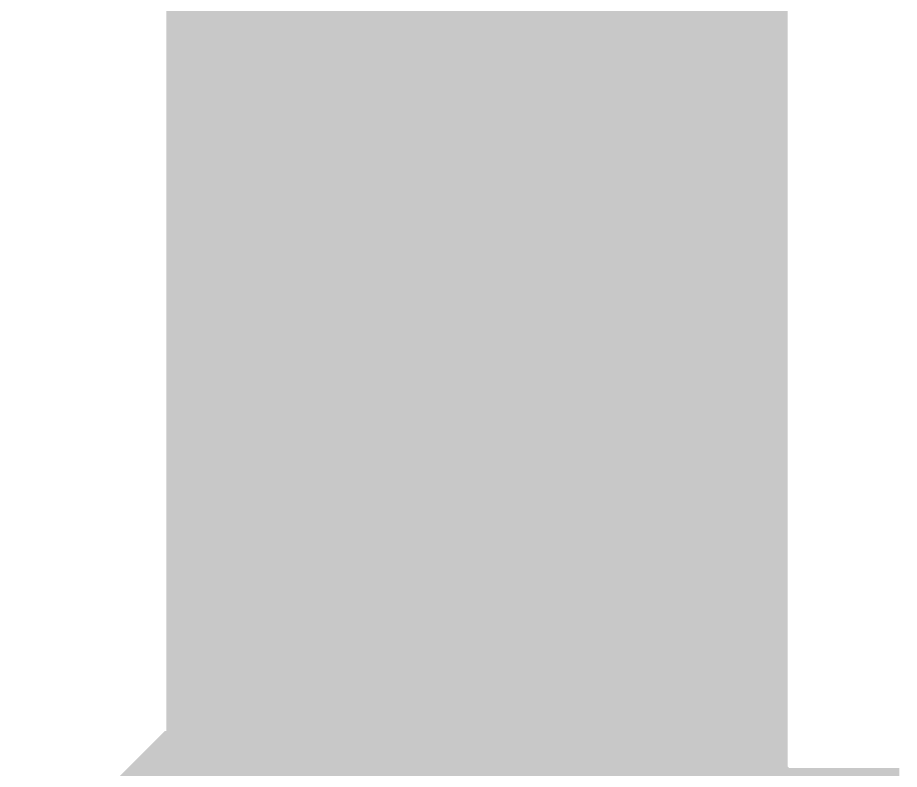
# Model space of a CAD drawing. Header units: inches. Extents: x 0 to 841, y 0 to 594.
# Drawn here: x 789.467 to 790.53, y 500.808 to 501.715 of the extents above; entities that cross this region are included whole.
import ezdxf

# ---------------------------------------------------------------- set-up
doc = ezdxf.new("R2010")
doc.units = ezdxf.units.IN
doc.layers.add('Sheet', color=255, linetype='Continuous')

msp = doc.modelspace()

# ---------------------------------------------------------------- linework, layer by layer
at = {"layer": 'Sheet'}
for points in [[(790.0208, 505.466, 0.7493, 0.7493, 0), (790.0208, 499.9859, 0.7493, 0.7493, 0)], [(790.0208, 504.9719, 0.2997, 0.2997, 0), (790.0208, 499.9859, 0.2997, 0.2997, 0)], [(789.6165, 500.6148, 0.2997, 0.2997, 0), (789.6615, 500.6597, 0.2997, 0.2997, 0), (789.6615, 500.6597, 0.2997, 0.2997, 0), (789.7064, 500.7046, 0.2997, 0.2997, 0), (789.7513, 500.7046, 0.2997, 0.2997, 0), (789.7962, 500.7046, 0.2997, 0.2997, 0), (789.8411, 500.7046, 0.2997, 0.2997, 0), (789.8411, 500.7495, 0.2997, 0.2997, 0), (789.886, 500.7495, 0.2997, 0.2997, 0), (789.9309, 500.7495, 0.2997, 0.2997, 0), (789.9759, 500.7495, 0.2997, 0.2997, 0), (790.0208, 500.7495, 0.2997, 0.2997, 0)], [(789.6165, 500.6148, 0.2997, 0.2997, 0), (789.6615, 500.6597, 0.2997, 0.2997, 0), (789.6615, 500.6597, 0.2997, 0.2997, 0), (789.7064, 500.7046, 0.2997, 0.2997, 0), (789.7513, 500.7046, 0.2997, 0.2997, 0), (789.7962, 500.7046, 0.2997, 0.2997, 0), (789.8411, 500.7046, 0.2997, 0.2997, 0), (789.8411, 500.7495, 0.2997, 0.2997, 0), (789.886, 500.7495, 0.2997, 0.2997, 0), (789.9309, 500.7495, 0.2997, 0.2997, 0), (789.9759, 500.7495, 0.2997, 0.2997, 0), (790.0208, 500.7495, 0.2997, 0.2997, 0)], [(789.6165, 500.6148, 0.2997, 0.2997, 0), (789.6615, 500.6597, 0.2997, 0.2997, 0), (789.6615, 500.6597, 0.2997, 0.2997, 0), (789.7064, 500.7046, 0.2997, 0.2997, 0), (789.7513, 500.7046, 0.2997, 0.2997, 0), (789.7962, 500.7046, 0.2997, 0.2997, 0), (789.8411, 500.7046, 0.2997, 0.2997, 0), (789.8411, 500.7495, 0.2997, 0.2997, 0), (789.886, 500.7495, 0.2997, 0.2997, 0), (789.9309, 500.7495, 0.2997, 0.2997, 0), (789.9759, 500.7495, 0.2997, 0.2997, 0), (790.0208, 500.7495, 0.2997, 0.2997, 0)], [(789.6165, 500.6148, 0.2997, 0.2997, 0), (789.6615, 500.6597, 0.2997, 0.2997, 0), (789.6615, 500.6597, 0.2997, 0.2997, 0), (789.7064, 500.7046, 0.2997, 0.2997, 0), (789.7513, 500.7046, 0.2997, 0.2997, 0), (789.7962, 500.7046, 0.2997, 0.2997, 0), (789.8411, 500.7046, 0.2997, 0.2997, 0), (789.8411, 500.7495, 0.2997, 0.2997, 0), (789.886, 500.7495, 0.2997, 0.2997, 0), (789.9309, 500.7495, 0.2997, 0.2997, 0), (789.9759, 500.7495, 0.2997, 0.2997, 0), (790.0208, 500.7495, 0.2997, 0.2997, 0)], [(789.6165, 500.6148, 0.2997, 0.2997, 0), (789.6615, 500.6597, 0.2997, 0.2997, 0), (789.6615, 500.6597, 0.2997, 0.2997, 0), (789.7064, 500.7046, 0.2997, 0.2997, 0), (789.7513, 500.7046, 0.2997, 0.2997, 0), (789.7962, 500.7046, 0.2997, 0.2997, 0), (789.8411, 500.7046, 0.2997, 0.2997, 0), (789.8411, 500.7495, 0.2997, 0.2997, 0), (789.886, 500.7495, 0.2997, 0.2997, 0), (789.9309, 500.7495, 0.2997, 0.2997, 0), (789.9759, 500.7495, 0.2997, 0.2997, 0), (790.0208, 500.7495, 0.2997, 0.2997, 0)], [(789.6165, 500.6148, 0.2997, 0.2997, 0), (789.6615, 500.6597, 0.2997, 0.2997, 0), (789.6615, 500.6597, 0.2997, 0.2997, 0), (789.7064, 500.7046, 0.2997, 0.2997, 0), (789.7513, 500.7046, 0.2997, 0.2997, 0), (789.7962, 500.7046, 0.2997, 0.2997, 0), (789.8411, 500.7046, 0.2997, 0.2997, 0), (789.8411, 500.7495, 0.2997, 0.2997, 0), (789.886, 500.7495, 0.2997, 0.2997, 0), (789.9309, 500.7495, 0.2997, 0.2997, 0), (789.9759, 500.7495, 0.2997, 0.2997, 0), (790.0208, 500.7495, 0.2997, 0.2997, 0)], [(790.0208, 500.7495, 0.2997, 0.2997, 0), (790.0208, 500.7495, 0.2997, 0.2997, 0)], [(790.0208, 500.7495, 0.2997, 0.2997, 0), (790.0657, 500.7495, 0.2997, 0.2997, 0), (790.1106, 500.7495, 0.2997, 0.2997, 0), (790.1106, 500.7495, 0.2997, 0.2997, 0), (790.1555, 500.7495, 0.2997, 0.2997, 0), (790.2004, 500.7046, 0.2997, 0.2997, 0), (790.2454, 500.7046, 0.2997, 0.2997, 0), (790.2903, 500.7046, 0.2997, 0.2997, 0), (790.2903, 500.7046, 0.2997, 0.2997, 0), (790.3352, 500.6597, 0.2997, 0.2997, 0), (790.3801, 500.6597, 0.2997, 0.2997, 0), (790.3801, 500.6148, 0.2997, 0.2997, 0)], [(790.0208, 500.7495, 0.2997, 0.2997, 0), (790.0208, 500.7495, 0.2997, 0.2997, 0)], [(790.0208, 500.7495, 0.2997, 0.2997, 0), (790.0657, 500.7495, 0.2997, 0.2997, 0), (790.1106, 500.7495, 0.2997, 0.2997, 0), (790.1106, 500.7495, 0.2997, 0.2997, 0), (790.1555, 500.7495, 0.2997, 0.2997, 0), (790.2004, 500.7046, 0.2997, 0.2997, 0), (790.2454, 500.7046, 0.2997, 0.2997, 0), (790.2903, 500.7046, 0.2997, 0.2997, 0), (790.2903, 500.7046, 0.2997, 0.2997, 0), (790.3352, 500.6597, 0.2997, 0.2997, 0), (790.3801, 500.6597, 0.2997, 0.2997, 0), (790.3801, 500.6148, 0.2997, 0.2997, 0)], [(790.0208, 500.7495, 0.2997, 0.2997, 0), (790.0208, 500.7495, 0.2997, 0.2997, 0)], [(790.0208, 500.7495, 0.2997, 0.2997, 0), (790.0657, 500.7495, 0.2997, 0.2997, 0), (790.1106, 500.7495, 0.2997, 0.2997, 0), (790.1106, 500.7495, 0.2997, 0.2997, 0), (790.1555, 500.7495, 0.2997, 0.2997, 0), (790.2004, 500.7046, 0.2997, 0.2997, 0), (790.2454, 500.7046, 0.2997, 0.2997, 0), (790.2903, 500.7046, 0.2997, 0.2997, 0), (790.2903, 500.7046, 0.2997, 0.2997, 0), (790.3352, 500.6597, 0.2997, 0.2997, 0), (790.3801, 500.6597, 0.2997, 0.2997, 0), (790.3801, 500.6148, 0.2997, 0.2997, 0)], [(790.0208, 500.7495, 0.2997, 0.2997, 0), (790.0208, 500.7495, 0.2997, 0.2997, 0)], [(790.0208, 500.7495, 0.2997, 0.2997, 0), (790.0657, 500.7495, 0.2997, 0.2997, 0), (790.1106, 500.7495, 0.2997, 0.2997, 0), (790.1106, 500.7495, 0.2997, 0.2997, 0), (790.1555, 500.7495, 0.2997, 0.2997, 0), (790.2004, 500.7046, 0.2997, 0.2997, 0), (790.2454, 500.7046, 0.2997, 0.2997, 0), (790.2903, 500.7046, 0.2997, 0.2997, 0), (790.2903, 500.7046, 0.2997, 0.2997, 0), (790.3352, 500.6597, 0.2997, 0.2997, 0), (790.3801, 500.6597, 0.2997, 0.2997, 0), (790.3801, 500.6148, 0.2997, 0.2997, 0)], [(790.0208, 500.7495, 0.2997, 0.2997, 0), (790.0208, 500.7495, 0.2997, 0.2997, 0)], [(790.0208, 500.7495, 0.2997, 0.2997, 0), (790.0657, 500.7495, 0.2997, 0.2997, 0), (790.1106, 500.7495, 0.2997, 0.2997, 0), (790.1106, 500.7495, 0.2997, 0.2997, 0), (790.1555, 500.7495, 0.2997, 0.2997, 0), (790.2004, 500.7046, 0.2997, 0.2997, 0), (790.2454, 500.7046, 0.2997, 0.2997, 0), (790.2903, 500.7046, 0.2997, 0.2997, 0), (790.2903, 500.7046, 0.2997, 0.2997, 0), (790.3352, 500.6597, 0.2997, 0.2997, 0), (790.3801, 500.6597, 0.2997, 0.2997, 0), (790.3801, 500.6148, 0.2997, 0.2997, 0)], [(790.0208, 500.7495, 0.2997, 0.2997, 0), (790.0208, 500.7495, 0.2997, 0.2997, 0)], [(790.0208, 500.7495, 0.2997, 0.2997, 0), (790.0657, 500.7495, 0.2997, 0.2997, 0), (790.1106, 500.7495, 0.2997, 0.2997, 0), (790.1106, 500.7495, 0.2997, 0.2997, 0), (790.1555, 500.7495, 0.2997, 0.2997, 0), (790.2004, 500.7046, 0.2997, 0.2997, 0), (790.2454, 500.7046, 0.2997, 0.2997, 0), (790.2903, 500.7046, 0.2997, 0.2997, 0), (790.2903, 500.7046, 0.2997, 0.2997, 0), (790.3352, 500.6597, 0.2997, 0.2997, 0), (790.3801, 500.6597, 0.2997, 0.2997, 0), (790.3801, 500.6148, 0.2997, 0.2997, 0)]]:
    msp.add_lwpolyline(points, format="xyseb", dxfattribs=at)

doc.saveas('drawing.dxf')
